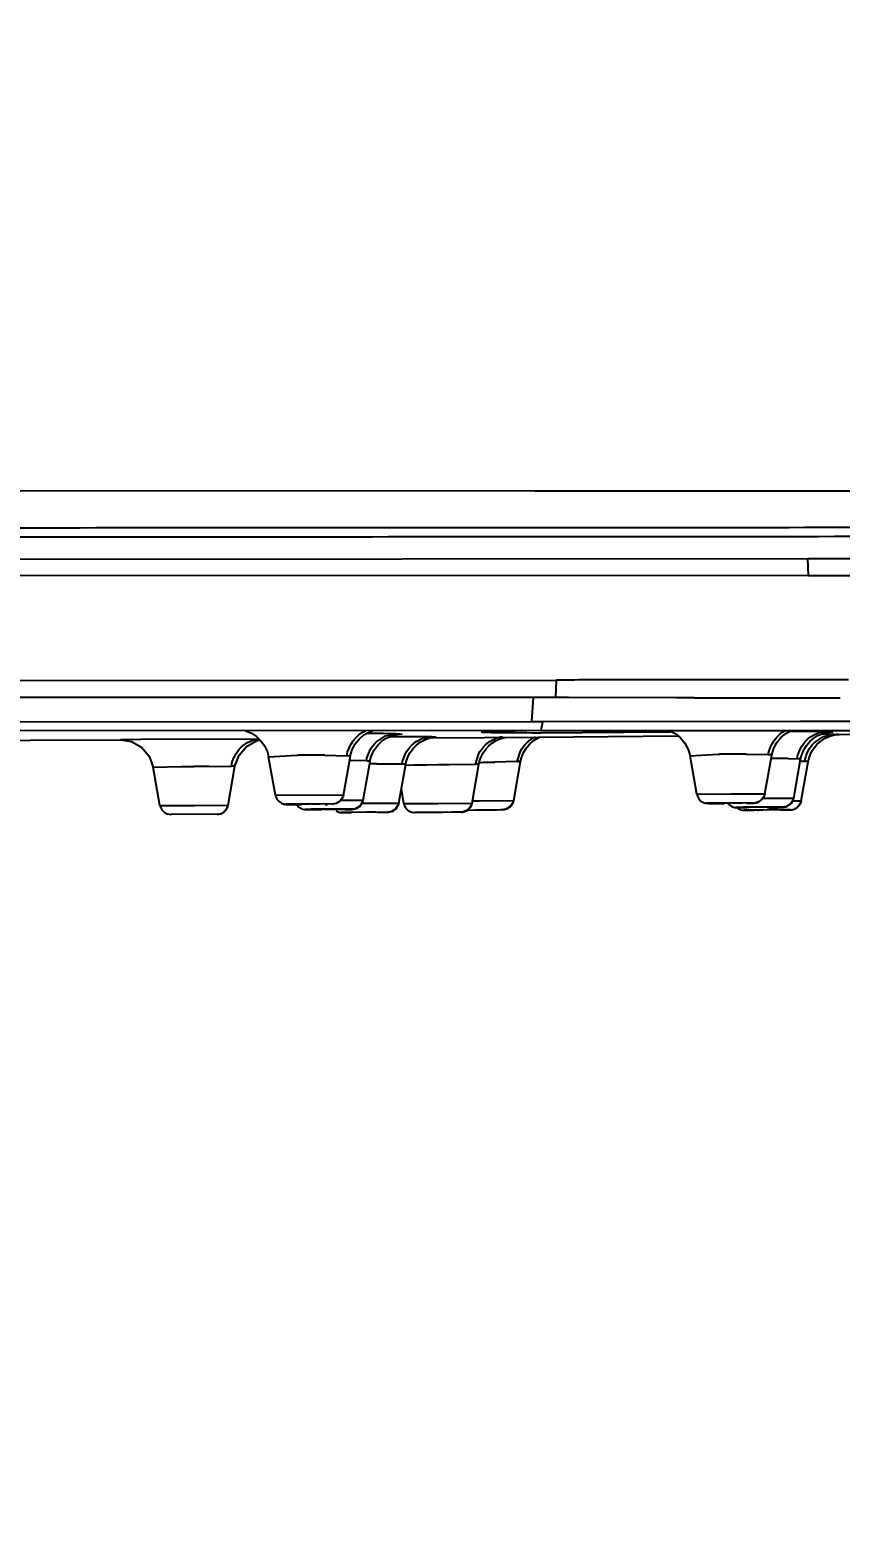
# Model space of a CAD drawing. Header units: millimetres. Extents: x 3819 to 4365, y -2661 to -1889.
# Drawn here: x 3978.6 to 3987.78, y -2127.63 to -2110.69 of the extents above; entities that cross this region are included whole.
import ezdxf

# ---------------------------------------------------------------- set-up
doc = ezdxf.new("R2010")
doc.units = ezdxf.units.MM
doc.header["$LTSCALE"] = 0.1
doc.layers.add('DIM', color=3, linetype='Continuous')
doc.styles.get("Standard").update_dxf_attribs({"font": 'arial.ttf'})
doc.dimstyles.new('ISO-25', dxfattribs={"dimtxt": 2.5, "dimasz": 2.5, "dimexe": 1.25, "dimexo": 0.625, "dimtad": 1, "dimlfac": 5, "dimtxsty": 'Standard', "dimcen": 2.5, "dimadec": 0, "dimazin": 0, "dimtfac": 1, "dimtmove": 0, "dimatfit": 3, "dimfxl": 0, "dimarcsym": 0})

# ---------------------------------------------------------------- blocks, each defined once
blk = doc.blocks.new('*D141')
at = {"layer": 'Defpoints', "color": 0}
for p in [(3938.775, -2117.851), (4005.621, -2117.852), (4005.621, -2142.426)]:
    blk.add_point(p, dxfattribs=at)
at = {"layer": 'DIM', "color": 0, "lineweight": -2}
for p, q in [((3938.775, -2118.476), (3938.775, -2143.676)), ((4005.621, -2118.477), (4005.621, -2143.676)), ((3942.775, -2142.426), (4001.621, -2142.426))]:
    blk.add_line(p, q, dxfattribs=at)
at = {"layer": 'DIM', "color": 0}
for points in [[(3942.775, -2141.76), (3942.775, -2143.093), (3938.775, -2142.426)], [(4001.621, -2141.76), (4001.621, -2143.093), (4005.621, -2142.426)]]:
    blk.add_solid(points, dxfattribs=at)
at = {"layer": 'DIM', "color": 0, "insert": (3985.676, -2139.759), "char_height": 4, "attachment_point": 5}
blk.add_mtext('267.5', dxfattribs=at)
blk = doc.blocks.new('*D137')
at = {"layer": 'Defpoints', "color": 0}
for p in [(3972.198, -2092.633), (4060.64, -2605.033), (4086.272, -2605.033)]:
    blk.add_point(p, dxfattribs=at)
at = {"layer": 'DIM', "color": 0, "lineweight": -2}
for p, q in [((3972.823, -2092.633), (4087.522, -2092.633)), ((4086.272, -2096.633), (4086.272, -2601.033)), ((4061.265, -2605.033), (4087.522, -2605.033))]:
    blk.add_line(p, q, dxfattribs=at)
at = {"layer": 'DIM', "color": 0}
for points in [[(4085.605, -2096.633), (4086.939, -2096.633), (4086.272, -2092.633)], [(4085.605, -2601.033), (4086.939, -2601.033), (4086.272, -2605.033)]]:
    blk.add_solid(points, dxfattribs=at)
at = {"layer": 'DIM', "color": 0, "insert": (4083.025, -2348.833), "char_height": 4, "attachment_point": 5, "rotation": 90}
blk.add_mtext('(2280)', dxfattribs=at)

msp = doc.modelspace()

# ---------------------------------------------------------------- linework, layer by layer
at = {"color": 7, "linetype": 'Continuous'}
for p, q in [((3984.3197, -2115.919), (3972.4106, -2115.9148)), ((3987.3616, -2115.9214), (3984.3198, -2115.919)), ((3972.1986, -2116.6945), (3987.4157, -2116.6842)), ((3987.4225, -2116.8763), (3987.4158, -2116.6855)), ((3987.4225, -2116.8748), (3972.198, -2116.8814)), ((3972.198, -2118.0675), (3984.5636, -2118.0611)), ((3984.5636, -2118.0618), (3984.5583, -2118.2577)), ((3984.7157, -2118.0609), (3984.5636, -2118.0618)), ((3985.7794, -2118.058), (3985.5688, -2118.0583)), ((3986.0904, -2118.0579), (3985.7794, -2118.058)), ((3986.1384, -2118.0578), (3986.0904, -2118.0579)), ((3986.1605, -2118.0578), (3986.1384, -2118.0578)), ((3986.2191, -2118.0579), (3986.1605, -2118.0578)), ((3986.4326, -2118.0579), (3986.2191, -2118.0579)), ((3987.306, -2118.0586), (3986.4326, -2118.0579)), ((3987.3986, -2118.0587), (3987.306, -2118.0586)), ((3987.5189, -2118.0588), (3987.3986, -2118.0587)), ((3987.5532, -2118.0588), (3987.5189, -2118.0588)), ((3987.6471, -2118.0589), (3987.5532, -2118.0588)), ((3987.7462, -2118.059), (3987.6471, -2118.0589)), ((3987.8742, -2118.059), (3987.7462, -2118.059)), ((3984.3078, -2118.2584), (3972.198, -2118.2626)), ((3984.2895, -2118.531), (3984.3078, -2118.2584)), ((3984.5583, -2118.2578), (3984.3078, -2118.258)), ((3984.7058, -2118.2583), (3984.5583, -2118.2578)), ((3985.9264, -2118.2616), (3984.7058, -2118.2583)), ((3986.1303, -2118.2619), (3985.9264, -2118.2616)), ((3972.198, -2118.5355), (3984.2895, -2118.5313)), ((3984.2895, -2118.5307), (3984.4144, -2118.5305)), ((3984.3959, -2118.6344), (3984.4144, -2118.5306)), ((3984.4144, -2118.5304), (3987.332, -2118.5282)), ((3987.332, -2118.5282), (3990.4931, -2118.5248)), ((3984.3957, -2118.6344), (3972.198, -2118.6387)), ((3979.7076, -2118.7373), (3979.6304, -2118.7378)), ((3979.6304, -2118.7378), (3979.6374, -2118.7378)), ((3979.6304, -2118.7378), (3979.7534, -2118.758)), ((3979.6483, -2118.7377), (3979.6809, -2118.7376)), ((3979.8619, -2118.7364), (3979.7076, -2118.7373)), ((3981.2019, -2118.7293), (3979.8619, -2118.7364)), ((3981.0427, -2118.6364), (3981.0575, -2118.6402)), ((3981.0575, -2118.6402), (3981.1128, -2118.6638)), ((3981.0581, -2118.8138), (3981.1716, -2118.7499)), ((3981.1128, -2118.6638), (3981.1693, -2118.7002)), ((3981.1716, -2118.7499), (3981.2073, -2118.7437)), ((3982.3876, -2118.6832), (3982.4454, -2118.6501)), ((3982.4454, -2118.6501), (3982.4851, -2118.6355)), ((3982.529, -2118.7603), (3982.6317, -2118.6935)), ((3982.54, -2118.8043), (3982.588, -2118.7572)), ((3982.588, -2118.7572), (3982.6407, -2118.7213)), ((3982.7491, -2118.6694), (3982.6046, -2118.6677)), ((3982.6317, -2118.6935), (3982.7491, -2118.6694)), ((3982.7882, -2118.7036), (3982.6817, -2118.704)), ((3982.7466, -2118.6767), (3982.8209, -2118.6714)), ((3982.7491, -2118.6694), (3982.7953, -2118.671)), ((3982.8011, -2118.7036), (3982.7882, -2118.7036)), ((3983.1534, -2118.7037), (3982.8011, -2118.7036)), ((3983.1416, -2118.716), (3984.364, -2118.7076)), ((3983.1534, -2118.7037), (3983.1993, -2118.7043)), ((3983.2034, -2118.7061), (3983.2057, -2118.706)), ((3983.7577, -2118.6444), (3983.7142, -2118.6482)), ((3983.7142, -2118.6482), (3983.7362, -2118.6506)), ((3983.7277, -2118.6507), (3983.829, -2118.6542)), ((3983.9348, -2118.6388), (3983.7577, -2118.6444)), ((3983.7988, -2118.6428), (3983.8961, -2118.6398)), ((3983.829, -2118.6542), (3984.2961, -2118.6576)), ((3983.8961, -2118.6398), (3983.9875, -2118.6377)), ((3983.9875, -2118.6377), (3984.0996, -2118.6356)), ((3984.0996, -2118.6356), (3984.2316, -2118.6337)), ((3984.2961, -2118.6576), (3984.391, -2118.6577)), ((3984.364, -2118.7076), (3985.9453, -2118.6939)), ((3984.391, -2118.6577), (3985.8054, -2118.6469)), ((3984.3959, -2118.6344), (3987.6476, -2118.6319)), ((3985.8391, -2118.6334), (3985.8587, -2118.6399)), ((3985.8587, -2118.6399), (3985.9181, -2118.6718)), ((3987.2732, -2118.6444), (3987.209, -2118.6446)), ((3987.4912, -2118.7671), (3987.5938, -2118.7003)), ((3987.7111, -2118.6761), (3987.5673, -2118.677)), ((3987.5938, -2118.7003), (3987.7111, -2118.6761)), ((3987.6809, -2118.6464), (3987.6189, -2118.6455)), ((3987.6227, -2118.6511), (3987.6975, -2118.6468)), ((3987.6476, -2118.6319), (3988.8948, -2118.6307)), ((3987.6692, -2118.6496), (3987.6706, -2118.6495)), ((3987.7111, -2118.6762), (3987.7341, -2118.676)), ((3987.7341, -2118.676), (3987.7568, -2118.676)), ((3987.7613, -2118.677), (3989.5582, -2118.6588)), ((3981.3072, -2118.9301), (3981.6258, -2118.9122)), ((3981.384, -2119.3657), (3981.3072, -2118.9301)), ((3981.6258, -2118.9122), (3981.6436, -2118.9119)), ((3981.9428, -2118.911), (3982.1922, -2118.9185)), ((3982.156, -2119.364), (3982.2334, -2118.9253)), ((3982.2226, -2118.9217), (3982.2045, -2118.9196)), ((3982.2331, -2118.9252), (3982.2226, -2118.9217)), ((3982.2331, -2118.9253), (3982.2512, -2118.859)), ((3982.4559, -2118.9826), (3982.4701, -2118.927)), ((3983.6493, -2119.014), (3983.6885, -2118.8945)), ((3983.767, -2118.8431), (3983.8028, -2118.8046)), ((3984.1218, -2118.9857), (3984.161, -2118.8661)), ((3984.162, -2118.9834), (3984.1714, -2118.9431)), ((3984.2282, -2118.8278), (3984.2684, -2118.7812)), ((3986.0802, -2118.9192), (3986.3987, -2118.9026)), ((3986.1569, -2119.354), (3986.0803, -2118.9192)), ((3986.3987, -2118.9026), (3986.4164, -2118.9023)), ((3986.7158, -2118.9006), (3986.9654, -2118.9065)), ((3986.929, -2119.3516), (3987.0064, -2118.9122)), ((3986.9958, -2118.9091), (3986.9777, -2118.9073)), ((3987.0062, -2118.9121), (3986.9958, -2118.9091)), ((3987.0062, -2118.9121), (3987.0256, -2118.8424)), ((3987.3332, -2118.9576), (3987.3423, -2118.9182)), ((3987.4186, -2118.9859), (3987.4289, -2118.9427)), ((3980.0006, -2119.0475), (3980.3194, -2119.042)), ((3980.0772, -2119.4817), (3980.0006, -2119.0475)), ((3980.3194, -2119.042), (3980.3369, -2119.0418)), ((3980.3369, -2119.0418), (3980.4629, -2119.0405)), ((3980.6365, -2119.0389), (3980.8862, -2119.0378)), ((3980.8492, -2119.4788), (3980.9268, -2119.0387)), ((3980.9164, -2119.0381), (3980.8984, -2119.0378)), ((3980.9266, -2119.0387), (3980.9164, -2119.0381)), ((3980.9266, -2119.0386), (3980.9289, -2119.0269)), ((3982.4151, -2118.9779), (3982.2289, -2118.9738)), ((3982.3786, -2119.4222), (3982.4561, -2118.9826)), ((3982.4455, -2118.9801), (3982.4274, -2118.9786)), ((3982.4559, -2118.9826), (3982.4455, -2118.98)), ((3982.5294, -2119.0114), (3982.8196, -2119.0122)), ((3982.7828, -2119.4553), (3982.8604, -2119.0149)), ((3982.8499, -2119.0134), (3982.8319, -2119.0126)), ((3982.8602, -2119.0149), (3982.8499, -2119.0134)), ((3982.8592, -2119.0247), (3982.9539, -2119.0234)), ((3982.8602, -2119.0149), (3982.8661, -2118.9873)), ((3982.9539, -2119.0234), (3983.0821, -2119.0218)), ((3983.0821, -2119.0218), (3983.0994, -2119.0215)), ((3983.0994, -2119.0215), (3983.2256, -2119.0198)), ((3983.2256, -2119.0198), (3983.3573, -2119.0181)), ((3983.3573, -2119.0181), (3983.6493, -2119.014)), ((3983.612, -2119.4548), (3983.6898, -2119.0134)), ((3983.6615, -2119.0138), (3983.6493, -2119.014)), ((3983.6794, -2119.0136), (3983.6615, -2119.0138)), ((3984.1218, -2118.9857), (3983.8716, -2118.9913)), ((3984.0844, -2119.4251), (3984.1623, -2118.9835)), ((3984.1519, -2118.9845), (3984.1341, -2118.9852)), ((3987.1909, -2118.9518), (3987.2925, -2118.9539)), ((3987.2557, -2119.3985), (3987.3334, -2118.9577)), ((3987.3228, -2118.9556), (3987.3048, -2118.9544)), ((3987.3332, -2118.9576), (3987.3228, -2118.9556)), ((3987.3409, -2119.4281), (3987.4189, -2118.9859)), ((3987.4084, -2118.9851), (3987.3904, -2118.9848)), ((3987.4186, -2118.9859), (3987.4084, -2118.9851)), ((3981.384, -2119.3657), (3981.7699, -2119.362)), ((3981.7699, -2119.362), (3982.1541, -2119.3637)), ((3982.1294, -2119.4217), (3982.1579, -2119.4217)), ((3982.1478, -2119.3915), (3982.156, -2119.364)), ((3982.1579, -2119.4217), (3982.2514, -2119.4216)), ((3982.2514, -2119.4216), (3982.3766, -2119.422)), ((3982.3714, -2119.4472), (3982.3785, -2119.4222)), ((3982.8399, -2119.4587), (3982.811, -2119.295)), ((3983.698, -2119.4306), (3984.0822, -2119.4255)), ((3986.1569, -2119.354), (3986.5427, -2119.3507)), ((3986.5427, -2119.3507), (3986.927, -2119.3514)), ((3986.9093, -2119.3989), (3987.0083, -2119.3985)), ((3986.9205, -2119.3796), (3986.9289, -2119.3516)), ((3987.0083, -2119.3985), (3987.2537, -2119.3984)), ((3987.247, -2119.4271), (3987.2556, -2119.3985)), ((3987.2503, -2119.429), (3987.2989, -2119.4286)), ((3987.2989, -2119.4286), (3987.3389, -2119.4281)), ((3987.3374, -2119.4424), (3987.3408, -2119.4281)), ((3980.0772, -2119.4817), (3980.4629, -2119.4813)), ((3980.7268, -2119.5821), (3980.2009, -2119.5849)), ((3980.2009, -2119.5849), (3980.2023, -2119.5849)), ((3980.4629, -2119.4813), (3980.8472, -2119.4789)), ((3981.5087, -2119.4694), (3981.4876, -2119.4676)), ((3981.5075, -2119.469), (3981.5087, -2119.4693)), ((3981.5087, -2119.4693), (3981.5461, -2119.471)), ((3981.6246, -2119.465), (3981.5091, -2119.4684)), ((3981.5461, -2119.471), (3981.6201, -2119.4721)), ((3981.5787, -2119.4717), (3981.679, -2119.4724)), ((3982.0321, -2119.4669), (3981.6246, -2119.465)), ((3981.6449, -2119.4686), (3981.6453, -2119.4687)), ((3981.7699, -2119.4661), (3981.6618, -2119.4675)), ((3981.7315, -2119.5282), (3981.7182, -2119.5275)), ((3981.7318, -2119.5275), (3981.7303, -2119.5279)), ((3981.7303, -2119.5279), (3981.7315, -2119.5281)), ((3981.7315, -2119.5281), (3981.769, -2119.5292)), ((3981.7712, -2119.5262), (3981.7318, -2119.5275)), ((3981.8945, -2119.4676), (3981.7934, -2119.4666)), ((3981.8029, -2119.5295), (3981.916, -2119.5298)), ((3981.8674, -2119.5273), (3981.8678, -2119.5274)), ((3981.9924, -2119.5254), (3981.8841, -2119.5265)), ((3981.8841, -2119.5265), (3981.8996, -2119.5269)), ((3981.8949, -2119.4678), (3981.8945, -2119.4676)), ((3981.9393, -2119.5297), (3982.2545, -2119.5258)), ((3982.2548, -2119.5252), (3981.9441, -2119.5241)), ((3981.95, -2119.4707), (3981.9751, -2119.4702)), ((3982.1169, -2119.526), (3982.0158, -2119.5256)), ((3982.1174, -2119.5261), (3982.1169, -2119.526)), ((3982.1359, -2119.5618), (3982.1297, -2119.5617)), ((3982.1361, -2119.5615), (3982.1346, -2119.5617)), ((3982.1346, -2119.5617), (3982.1359, -2119.5618)), ((3982.1359, -2119.5618), (3982.1736, -2119.5622)), ((3982.6591, -2119.5584), (3982.1361, -2119.5615)), ((3982.1746, -2119.5279), (3982.1956, -2119.5276)), ((3982.1956, -2119.5276), (3982.2293, -2119.5269)), ((3982.2715, -2119.5609), (3982.272, -2119.5609)), ((3982.3965, -2119.5595), (3982.2884, -2119.5604)), ((3982.3657, -2119.4566), (3982.3786, -2119.4566)), ((3982.3786, -2119.4566), (3982.3965, -2119.4565)), ((3982.3965, -2119.4565), (3982.5353, -2119.456)), ((3982.5209, -2119.5593), (3982.4198, -2119.5595)), ((3982.5215, -2119.5594), (3982.5209, -2119.5593)), ((3982.5353, -2119.456), (3982.7808, -2119.4553)), ((3982.5447, -2119.5604), (3982.6589, -2119.5587)), ((3982.84, -2119.4588), (3982.8694, -2119.4594)), ((3982.8562, -2119.5019), (3982.8719, -2119.5225)), ((3982.8694, -2119.4594), (3983.2256, -2119.4588)), ((3983.0798, -2119.5619), (3982.9654, -2119.5621)), ((3983.1767, -2119.5614), (3983.0798, -2119.5619)), ((3983.2805, -2119.5606), (3983.1767, -2119.5614)), ((3983.2256, -2119.4588), (3983.6099, -2119.455)), ((3983.3765, -2119.5597), (3983.2805, -2119.5606)), ((3983.4884, -2119.5581), (3983.3765, -2119.5597)), ((3983.5623, -2119.5336), (3983.6455, -2119.5332)), ((3983.6455, -2119.5332), (3983.7428, -2119.5324)), ((3983.7428, -2119.5324), (3983.8737, -2119.5308)), ((3986.2642, -2119.4564), (3986.2638, -2119.4564)), ((3986.2818, -2119.4576), (3986.2642, -2119.4564)), ((3986.2822, -2119.4568), (3986.2806, -2119.4573)), ((3986.2806, -2119.4573), (3986.2818, -2119.4576)), ((3986.2818, -2119.4576), (3986.3193, -2119.4589)), ((3986.3975, -2119.4537), (3986.2822, -2119.4568)), ((3986.3193, -2119.4589), (3986.3934, -2119.4596)), ((3986.3719, -2119.4596), (3986.4729, -2119.4598)), ((3986.8052, -2119.4545), (3986.3975, -2119.4537)), ((3986.4177, -2119.4567), (3986.4182, -2119.4568)), ((3986.5427, -2119.4544), (3986.4347, -2119.4558)), ((3986.6673, -2119.4554), (3986.5662, -2119.4547)), ((3986.5857, -2119.5036), (3986.5982, -2119.5052)), ((3986.5977, -2119.5051), (3986.6172, -2119.5059)), ((3986.5982, -2119.5052), (3986.5977, -2119.5051)), ((3986.6089, -2119.5056), (3986.5982, -2119.5052)), ((3986.6091, -2119.505), (3986.6077, -2119.5054)), ((3986.6077, -2119.5054), (3986.6089, -2119.5055)), ((3986.6089, -2119.5055), (3986.6465, -2119.5062)), ((3986.6485, -2119.5038), (3986.6091, -2119.505)), ((3986.6172, -2119.5059), (3986.6761, -2119.5064)), ((3986.6677, -2119.4555), (3986.6673, -2119.4554)), ((3986.6715, -2119.5344), (3986.6839, -2119.5359)), ((3986.6761, -2119.5064), (3986.7265, -2119.5064)), ((3986.6839, -2119.5359), (3986.6902, -2119.5361)), ((3986.6902, -2119.5361), (3986.6923, -2119.5361)), ((3986.6944, -2119.5361), (3986.6923, -2119.5361)), ((3986.6946, -2119.536), (3986.6931, -2119.5361)), ((3986.6944, -2119.5361), (3986.7323, -2119.536)), ((3986.7336, -2119.5354), (3986.6946, -2119.536)), ((3986.7209, -2119.4579), (3986.7646, -2119.4571)), ((3987.1322, -2119.5015), (3986.7242, -2119.5027)), ((3986.7323, -2119.536), (3986.8067, -2119.5354)), ((3986.8092, -2119.5346), (3986.7336, -2119.5354)), ((3986.7443, -2119.5044), (3986.7448, -2119.5045)), ((3986.8693, -2119.5025), (3986.7761, -2119.5037)), ((3986.9062, -2119.5337), (3986.8092, -2119.5346)), ((3986.8294, -2119.5348), (3986.83, -2119.5349)), ((3986.9544, -2119.5335), (3986.8462, -2119.5346)), ((3986.8462, -2119.5346), (3986.8617, -2119.5345)), ((3986.9939, -2119.5026), (3986.8927, -2119.5026)), ((3986.995, -2119.5329), (3986.9062, -2119.5337)), ((3986.9592, -2119.505), (3987.0788, -2119.5035)), ((3986.9972, -2119.5331), (3986.9776, -2119.5333)), ((3986.9943, -2119.5027), (3986.9939, -2119.5026)), ((3987.01, -2119.5327), (3986.995, -2119.5329)), ((3987.0789, -2119.5326), (3986.9972, -2119.5331)), ((3987.2176, -2119.5313), (3987.01, -2119.5327)), ((3987.0788, -2119.5035), (3987.1089, -2119.5029)), ((3987.0794, -2119.5326), (3987.0789, -2119.5326)), ((3987.1034, -2119.5328), (3987.2174, -2119.5314)), ((3987.2174, -2119.5314), (3987.2188, -2119.5313))]:
    msp.add_line(p, q, dxfattribs=at)
for points in [[(3978.0259, -2118.7445), (3978.6067, -2118.7425), (3979.6483, -2118.7377)], [(3979.7534, -2118.758), (3979.8686, -2118.8221), (3979.9544, -2118.9218), (3980.0009, -2119.0475)], [(3981.1693, -2118.7002), (3981.2207, -2118.7489), (3981.2628, -2118.8075), (3981.2934, -2118.875), (3981.3075, -2118.93)], [(3982.2512, -2118.859), (3982.2861, -2118.7891), (3982.3329, -2118.7298), (3982.3876, -2118.6832)], [(3982.6407, -2118.7213), (3982.6952, -2118.696), (3982.7453, -2118.6815), (3982.7775, -2118.6761), (3982.7871, -2118.6752)], [(3982.8661, -2118.9873), (3982.8853, -2118.9311), (3982.912, -2118.8805), (3982.9451, -2118.8357), (3982.9832, -2118.7972), (3983.0248, -2118.7658), (3983.0684, -2118.7414), (3983.1125, -2118.7237), (3983.1535, -2118.7129), (3983.1868, -2118.7076), (3983.2034, -2118.7061)], [(3983.8028, -2118.8046), (3983.842, -2118.7726), (3983.8834, -2118.7472), (3983.9254, -2118.7281)], [(3983.9254, -2118.7281), (3983.9665, -2118.7151), (3983.9913, -2118.7102)], [(3984.2684, -2118.7812), (3984.3137, -2118.7432), (3984.3619, -2118.7141), (3984.3777, -2118.7075)], [(3985.9181, -2118.6718), (3985.9745, -2118.7175), (3986.0235, -2118.7768), (3986.0606, -2118.848), (3986.0806, -2118.9191)], [(3987.0256, -2118.8424), (3987.0616, -2118.7721), (3987.1095, -2118.7129), (3987.1655, -2118.6667)], [(3987.1655, -2118.6667), (3987.2249, -2118.6339), (3987.2299, -2118.6322)], [(3987.3423, -2118.9182), (3987.3657, -2118.8577), (3987.3979, -2118.804), (3987.4373, -2118.7576)], [(3987.4373, -2118.7576), (3987.4818, -2118.7196), (3987.5293, -2118.6902)], [(3987.4885, -2118.8253), (3987.5158, -2118.793), (3987.5457, -2118.7646)], [(3987.5293, -2118.6902), (3987.5777, -2118.6691), (3987.6228, -2118.6564), (3987.6556, -2118.6509), (3987.6692, -2118.6496)], [(3987.5457, -2118.7646), (3987.5775, -2118.7406), (3987.6104, -2118.7207), (3987.6436, -2118.7049), (3987.6766, -2118.6929), (3987.7087, -2118.6845), (3987.7386, -2118.6793), (3987.762, -2118.6769), (3987.773, -2118.6764), (3987.7747, -2118.6763)], [(3980.9289, -2119.0269), (3980.9734, -2118.9125), (3981.0581, -2118.8138)], [(3982.4701, -2118.927), (3982.4998, -2118.8612), (3982.54, -2118.8043)], [(3983.6896, -2119.0134), (3983.6941, -2118.9916), (3983.7116, -2118.937)], [(3983.7116, -2118.937), (3983.7362, -2118.8874), (3983.767, -2118.8431)], [(3984.1714, -2118.9431), (3984.1953, -2118.8819), (3984.2282, -2118.8278)], [(3987.4289, -2118.9427), (3987.4445, -2118.9003), (3987.4645, -2118.8611), (3987.4885, -2118.8253)], [(3981.384, -2119.3657), (3981.3882, -2119.3823), (3981.4023, -2119.4121), (3981.4254, -2119.4386), (3981.4533, -2119.4568), (3981.4795, -2119.466), (3981.4876, -2119.4676)], [(3982.1048, -2119.4446), (3982.1297, -2119.4213), (3982.1478, -2119.3915)], [(3982.3357, -2119.4964), (3982.3561, -2119.4746), (3982.3714, -2119.4472)], [(3983.9715, -2119.5281), (3983.9792, -2119.5272), (3984.0004, -2119.5221), (3984.0229, -2119.5121), (3984.0446, -2119.4965), (3984.0638, -2119.4748), (3984.0782, -2119.4475), (3984.0843, -2119.4251)], [(3986.157, -2119.354), (3986.1635, -2119.3773), (3986.1801, -2119.4074), (3986.2042, -2119.4317), (3986.2316, -2119.4476), (3986.2567, -2119.4552), (3986.2642, -2119.4564)], [(3986.7646, -2119.4571), (3986.7815, -2119.4566), (3986.7949, -2119.4561), (3986.8053, -2119.4556), (3986.8151, -2119.4549), (3986.8309, -2119.4525), (3986.8551, -2119.4448), (3986.8801, -2119.4305)], [(3986.8801, -2119.4305), (3986.903, -2119.4085), (3986.9205, -2119.3796)], [(3987.2091, -2119.4756), (3987.2301, -2119.4549), (3987.247, -2119.4271)], [(3987.2191, -2119.5314), (3987.2211, -2119.5313), (3987.2262, -2119.5311), (3987.2374, -2119.5298), (3987.25, -2119.5271), (3987.2632, -2119.5228), (3987.2767, -2119.5166), (3987.2896, -2119.5086), (3987.3017, -2119.4989), (3987.3129, -2119.4874), (3987.3228, -2119.4741), (3987.3311, -2119.4591), (3987.3374, -2119.4424)], [(3980.0772, -2119.4816), (3980.0826, -2119.5021), (3980.0986, -2119.5326), (3980.1243, -2119.5592), (3980.1591, -2119.578), (3980.2009, -2119.585)], [(3980.7267, -2119.5821), (3980.7675, -2119.5751), (3980.8019, -2119.5565), (3980.8275, -2119.5301), (3980.8436, -2119.4996), (3980.8492, -2119.4788)], [(3981.4875, -2119.4676), (3981.4934, -2119.4685), (3981.5062, -2119.4697), (3981.5186, -2119.4703), (3981.5343, -2119.4708), (3981.5544, -2119.4713), (3981.5787, -2119.4717)], [(3981.5091, -2119.4684), (3981.5077, -2119.4687), (3981.5075, -2119.469)], [(3981.626, -2119.4721), (3981.6271, -2119.4743), (3981.648, -2119.4975), (3981.6722, -2119.5139), (3981.6968, -2119.5236), (3981.716, -2119.5273), (3981.7182, -2119.5275)], [(3981.7173, -2119.5274), (3981.7217, -2119.5279), (3981.7307, -2119.5284), (3981.7398, -2119.5287), (3981.7511, -2119.529), (3981.7653, -2119.5292), (3981.8029, -2119.5295)], [(3982.0317, -2119.4678), (3982.0331, -2119.4675), (3982.0333, -2119.4672), (3982.0321, -2119.4669)], [(3982.0711, -2119.5448), (3982.0937, -2119.5551), (3982.1148, -2119.5603), (3982.1277, -2119.5616), (3982.1297, -2119.5617)], [(3982.2293, -2119.5269), (3982.2417, -2119.5265), (3982.2515, -2119.5262), (3982.2596, -2119.5258), (3982.2699, -2119.5248), (3982.2896, -2119.5208), (3982.3127, -2119.5116), (3982.3357, -2119.4964)], [(3982.2545, -2119.5258), (3982.2559, -2119.5256), (3982.256, -2119.5254), (3982.2548, -2119.5252)], [(3982.6589, -2119.5587), (3982.6603, -2119.5586), (3982.6603, -2119.5585), (3982.6591, -2119.5584)], [(3982.6641, -2119.5586), (3982.6685, -2119.5583), (3982.6844, -2119.5561), (3982.706, -2119.5497), (3982.7273, -2119.5387), (3982.747, -2119.523), (3982.764, -2119.5023), (3982.7768, -2119.4771), (3982.7827, -2119.4553)], [(3982.84, -2119.4587), (3982.8446, -2119.4769), (3982.8562, -2119.5019)], [(3982.8719, -2119.5225), (3982.8901, -2119.5385), (3982.9099, -2119.5501), (3982.9299, -2119.5576), (3982.9483, -2119.5612), (3982.9586, -2119.562), (3982.9615, -2119.5621)], [(3983.4928, -2119.5581), (3983.4939, -2119.558), (3983.5024, -2119.5574), (3983.519, -2119.5544), (3983.5379, -2119.548), (3983.556, -2119.5385), (3983.5728, -2119.5256), (3983.5877, -2119.5095), (3983.6, -2119.4903), (3983.6087, -2119.4684), (3983.6119, -2119.4548)], [(3983.8737, -2119.5308), (3983.8996, -2119.5304), (3983.9375, -2119.5296)], [(3983.9375, -2119.5296), (3983.9501, -2119.5292), (3983.9597, -2119.5289), (3983.9677, -2119.5284), (3983.9713, -2119.5281)], [(3986.2638, -2119.4564), (3986.2696, -2119.4571), (3986.2808, -2119.4579), (3986.2919, -2119.4584), (3986.3061, -2119.4587), (3986.3241, -2119.4591), (3986.3719, -2119.4596)], [(3986.5113, -2119.4598), (3986.5198, -2119.4702), (3986.5415, -2119.4869), (3986.5644, -2119.498), (3986.5857, -2119.5036)], [(3986.6104, -2119.5058), (3986.6113, -2119.5066), (3986.626, -2119.5173), (3986.6414, -2119.5254), (3986.6568, -2119.5311), (3986.6715, -2119.5344)], [(3986.8048, -2119.4553), (3986.8062, -2119.455), (3986.8064, -2119.4548), (3986.8052, -2119.4545)], [(3987.1089, -2119.5029), (3987.12, -2119.5026), (3987.1286, -2119.5023), (3987.1357, -2119.502), (3987.1441, -2119.5013), (3987.1618, -2119.4983), (3987.1854, -2119.4901), (3987.2091, -2119.4756)], [(3987.1319, -2119.502), (3987.1333, -2119.5018), (3987.1334, -2119.5017), (3987.1322, -2119.5015)]]:
    msp.add_lwpolyline(points, dxfattribs=at)
for centre, radius, start, end in [((3986.6797, -4678.6992), 2562.7779, 89.8036205, 89.9847535), ((3986.7249, 790.5786), 2907.2639, 270.0136169, 270.1839475), ((3986.7611, 536.1851), 2653.0615, 270.0142835, 270.1672081), ((3985.9088, -2361.6682), 243.6102, 90.079977, 90.280627), ((3986.9341, -1588.5906), 529.6719, 269.913046, 270.091535), ((3982.3446, -2153.7608), 35.0941, 89.5755, 89.88002), ((3983.7256, -2118.3821), 0.2687, 270.44536, 276.7256), ((3983.9861, -2119.0231), 0.3177, 95.41472, 112.33074), ((3984.5831, -2147.66), 29.0284, 90.82164, 91.27961), ((3985.3152, -2090.3817), 28.2695, 270.99356, 271.13203), ((3987.3575, -2165.7613), 47.1169, 89.84913, 90.10253), ((3987.4527, -2134.8444), 16.1999, 89.38768, 89.89783), ((3981.8403, -2132.1408), 13.2303, 90.30489, 90.85183), ((3981.8318, -2131.0019), 12.0914, 89.47414, 90.29359), ((3982.1406, -2119.6187), 0.7021, 84.77289, 85.7828), ((3986.6605, -2134.2496), 15.3493, 90.43966, 90.9113), ((3986.6458, -2132.5518), 13.6514, 89.70628, 90.43274), ((3986.9161, -2119.7203), 0.8153, 85.66899, 86.53702), ((3981.1906, -2188.1519), 69.1152, 90.45938, 90.603263), ((3980.8639, -2122.5638), 3.5261, 89.43911, 89.63819), ((3982.3677, -2119.9297), 0.953, 86.407, 87.14792), ((3982.7166, -2147.6036), 28.5928, 90.37506, 90.53126), ((3982.7803, -2120.5227), 1.511, 88.04188, 88.5076), ((3982.7119, -2051.1821), 67.8191, 270.833127, 270.979852), ((3984.0309, -2116.2398), 2.7474, 271.89661, 272.15138), ((3987.0858, -2135.8659), 16.9145, 90.14594, 90.28643), ((3987.0812, -2130.9239), 11.9726, 89.47542, 90.1844), ((3987.2509, -2120.101), 1.1478, 87.31026, 87.92444), ((3987.3611, -2124.5688), 5.5841, 89.82469, 90.26231), ((3987.7741, -2119.0494), 0.4012, 169.06609, 170.72147), ((3987.3626, -2121.4975), 2.5128, 89.36563, 89.64517), ((3983.4654, -2077.2751), 42.1561, 270.19685, 270.31606), ((3980.7248, -2119.4586), 0.1236, 270.32201, 298.99333), ((3981.8539, -2112.5561), 6.9736, 269.30299, 269.91232), ((3981.9239, -2126.8911), 7.3665, 90.59798, 91.18745), ((3982.066, -2138.5191), 18.9954, 90.36756, 90.66061), ((3982.2071, -2105.3553), 14.2069, 269.86509, 270.16471), ((3986.7029, -2110.6005), 8.9059, 269.63747, 270.11494), ((3986.8309, -2128.8637), 9.3617, 90.65313, 91.11662), ((3987.2164, -2119.4077), 0.1236, 270.53901, 297.59541)]:
    msp.add_arc(centre, radius, start, end, dxfattribs=at)
for points, knots in [([(3971.9868, -2116.3362), (3975.8194, -2116.3362), (3983.4296, -2116.3323), (3992.6444, -2116.3291), (3999.0485, -2116.2993), (4002.205, -2116.2637), (4003.9944, -2116.2163), (4004.7623, -2116.1772), (4004.9994, -2116.1499)], [0, 0, 0, 0, 0.3482528, 0.6915141, 0.8373035, 0.9302051, 0.9783096, 1, 1, 1, 1]), ([(4005.2259, -2116.2553), (4004.9866, -2116.2879), (4004.2103, -2116.3161), (4002.4077, -2116.3739), (3999.2328, -2116.4031), (3994.7119, -2116.4287), (3989.2967, -2116.4351), (3981.6315, -2116.4415), (3975.8473, -2116.4432), (3971.9865, -2116.4433)], [0, 0, 0, 0, 0.021798, 0.0699556, 0.1628825, 0.308237, 0.4780019, 0.6515748, 1, 1, 1, 1]), ([(3980.8862, -2119.0378), (3980.8991, -2118.9583), (3980.9725, -2118.8054), (3981.1298, -2118.7336), (3981.2063, -2118.7296)], [0, 0, 0, 0, 0.5125529, 1, 1, 1, 1]), ([(3987.5673, -2118.677), (3987.5662, -2118.677), (3987.5639, -2118.677), (3987.5617, -2118.6771), (3987.5606, -2118.6771)], [0, 0, 0, 0, 0.4984156, 1, 1, 1, 1]), ([(3982.1541, -2119.3637), (3982.1546, -2119.3637), (3982.155, -2119.3639), (3982.156, -2119.3639), (3982.156, -2119.364)], [0, 0, 0, 0, 0.749131, 1, 1, 1, 1]), ([(3982.3766, -2119.422), (3982.3771, -2119.422), (3982.3775, -2119.4222), (3982.3786, -2119.422), (3982.3785, -2119.4222)], [0, 0, 0, 0, 0.752414, 1, 1, 1, 1]), ([(3984.0843, -2119.4251), (3984.0843, -2119.4253), (3984.0833, -2119.4252), (3984.0828, -2119.4254), (3984.0822, -2119.4254)], [0, 0, 0, 0, 0.2646653, 1, 1, 1, 1]), ([(3986.927, -2119.3514), (3986.9275, -2119.3514), (3986.9279, -2119.3515), (3986.9289, -2119.3514), (3986.9289, -2119.3516)], [0, 0, 0, 0, 0.751272, 1, 1, 1, 1]), ([(3987.2537, -2119.3984), (3987.2542, -2119.3984), (3987.2546, -2119.3986), (3987.2557, -2119.3983), (3987.2556, -2119.3985)], [0, 0, 0, 0, 0.7526215, 1, 1, 1, 1]), ([(3987.3389, -2119.4281), (3987.3393, -2119.4281), (3987.3398, -2119.4279), (3987.3408, -2119.4282), (3987.3408, -2119.4281)], [0, 0, 0, 0, 0.7493265, 1, 1, 1, 1]), ([(3980.8472, -2119.4789), (3980.8477, -2119.4789), (3980.8482, -2119.4787), (3980.8492, -2119.479), (3980.8492, -2119.4788)], [0, 0, 0, 0, 0.7476995, 1, 1, 1, 1]), ([(3983.6119, -2119.4548), (3983.6119, -2119.4549), (3983.6109, -2119.4548), (3983.6104, -2119.455), (3983.6099, -2119.455)], [0, 0, 0, 0, 0.257025, 1, 1, 1, 1])]:
    msp.add_open_spline(points, degree=3, knots=knots, dxfattribs=at)
for points in [[(3982.1922, -2118.9185), (3982.212, -2118.8017), (3982.2978, -2118.6814), (3982.4069, -2118.6352)], [(3982.4151, -2118.9779), (3982.4286, -2118.8971), (3982.4695, -2118.8165), (3982.529, -2118.7603)], [(3982.9332, -2118.7945), (3982.9909, -2118.74), (3983.074, -2118.7044), (3983.1534, -2118.7037)], [(3983.6885, -2118.8945), (3983.7257, -2118.8229), (3983.7907, -2118.7599), (3983.8654, -2118.7292)], [(3984.161, -2118.8661), (3984.1963, -2118.798), (3984.2564, -2118.7378), (3984.3262, -2118.7058)], [(3986.9654, -2118.9064), (3986.9843, -2118.7942), (3987.0628, -2118.6791), (3987.1654, -2118.6296)], [(3987.2925, -2118.9539), (3987.3059, -2118.8732), (3987.3466, -2118.7926), (3987.406, -2118.7364)], [(3987.3802, -2118.9733), (3987.395, -2118.8966), (3987.4346, -2118.8208), (3987.4912, -2118.7671)], [(3987.406, -2118.7364), (3987.4637, -2118.6819), (3987.5466, -2118.6463), (3987.6259, -2118.6454)], [(3982.8196, -2119.0122), (3982.8329, -2118.9315), (3982.8737, -2118.8507), (3982.9332, -2118.7945)], [(3983.6896, -2119.0134), (3983.6862, -2119.0135), (3983.6828, -2119.0135), (3983.6794, -2119.0135)], [(3984.162, -2118.9834), (3984.1603, -2118.9836), (3984.157, -2118.9839), (3984.1536, -2118.9842), (3984.1519, -2118.9844)], [(3982.1541, -2119.3637), (3982.1448, -2119.4162), (3982.0854, -2119.4666), (3982.0321, -2119.4669)], [(3982.3766, -2119.422), (3982.3674, -2119.4744), (3982.308, -2119.5249), (3982.2548, -2119.5252)], [(3984.0822, -2119.4254), (3984.0736, -2119.475), (3984.0216, -2119.5234), (3983.9715, -2119.5281)], [(3986.927, -2119.3514), (3986.9177, -2119.4038), (3986.8584, -2119.4543), (3986.8052, -2119.4546)], [(3987.2537, -2119.3984), (3987.2445, -2119.4507), (3987.1853, -2119.5011), (3987.1322, -2119.5016)], [(3987.3389, -2119.4281), (3987.3325, -2119.4644), (3987.3063, -2119.5002), (3987.2737, -2119.5173)], [(3980.8472, -2119.4789), (3980.841, -2119.5143), (3980.8161, -2119.5493), (3980.7847, -2119.5666)], [(3982.7808, -2119.4553), (3982.7715, -2119.5076), (3982.7123, -2119.5581), (3982.6591, -2119.5585)], [(3982.7808, -2119.4553), (3982.7814, -2119.4553), (3982.7821, -2119.4553), (3982.7827, -2119.4553)], [(3983.6099, -2119.455), (3983.6009, -2119.5062), (3983.5447, -2119.5558), (3983.4928, -2119.5581)]]:
    msp.add_open_spline(points, degree=3, dxfattribs=at)

# ---------------------------------------------------------------- dimensions: what is measured, and where the dimension line sits
at = {"layer": 'DIM'}
dim = msp.add_linear_dim(base=(4086.272, -2605.0328), p1=(3972.198, -2092.6331), p2=(4060.6398, -2605.0328), angle=90, text='(2280)', dimstyle='ISO-25', override={"dimtxt": 4, "dimasz": 4, "dimlfac": 4, "dimadec": 1, "dimfxl": 1.25}, dxfattribs=at)
dim.commit()
dim.dimension.update_dxf_attribs({"geometry": '*D137', "text_midpoint": (4083.0249, -2348.833)})
dim = msp.add_linear_dim(base=(4005.6212, -2142.4263), p1=(3938.7748, -2117.8507), p2=(4005.6212, -2117.8516), text='267.5', dimstyle='ISO-25', override={"dimtxt": 4, "dimasz": 4, "dimlfac": 4, "dimadec": 1, "dimfxl": 1.25}, dxfattribs=at)
dim.commit()
dim.dimension.update_dxf_attribs({"geometry": '*D141', "text_midpoint": (3985.6759, -2142.4263), "dimtype": 160})

doc.saveas('drawing.dxf')
